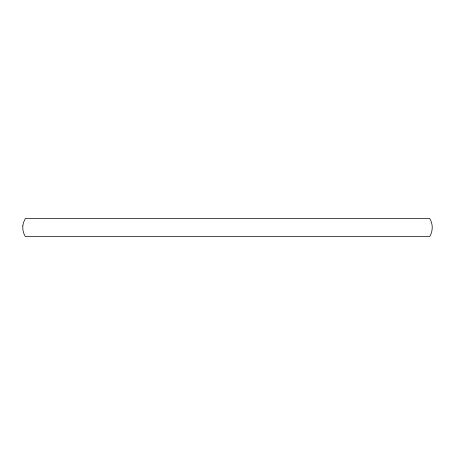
<?xml version="1.0" encoding="UTF-8"?>
<svg xmlns="http://www.w3.org/2000/svg" width="455" height="455" viewBox="0 0 455 455"><rect width="100%" height="100%" fill="white"/><g stroke="black" fill="none" stroke-linecap="round" stroke-linejoin="round"><path stroke-width="0.68" d="M22.824 225.907C22.488 229.621 23.381 233.421 25.349 236.589L429.651 236.589C433.086 231.163 433.086 223.837 429.651 218.411L25.349 218.411L23.41 222.774L22.824 225.907"/></g></svg>
